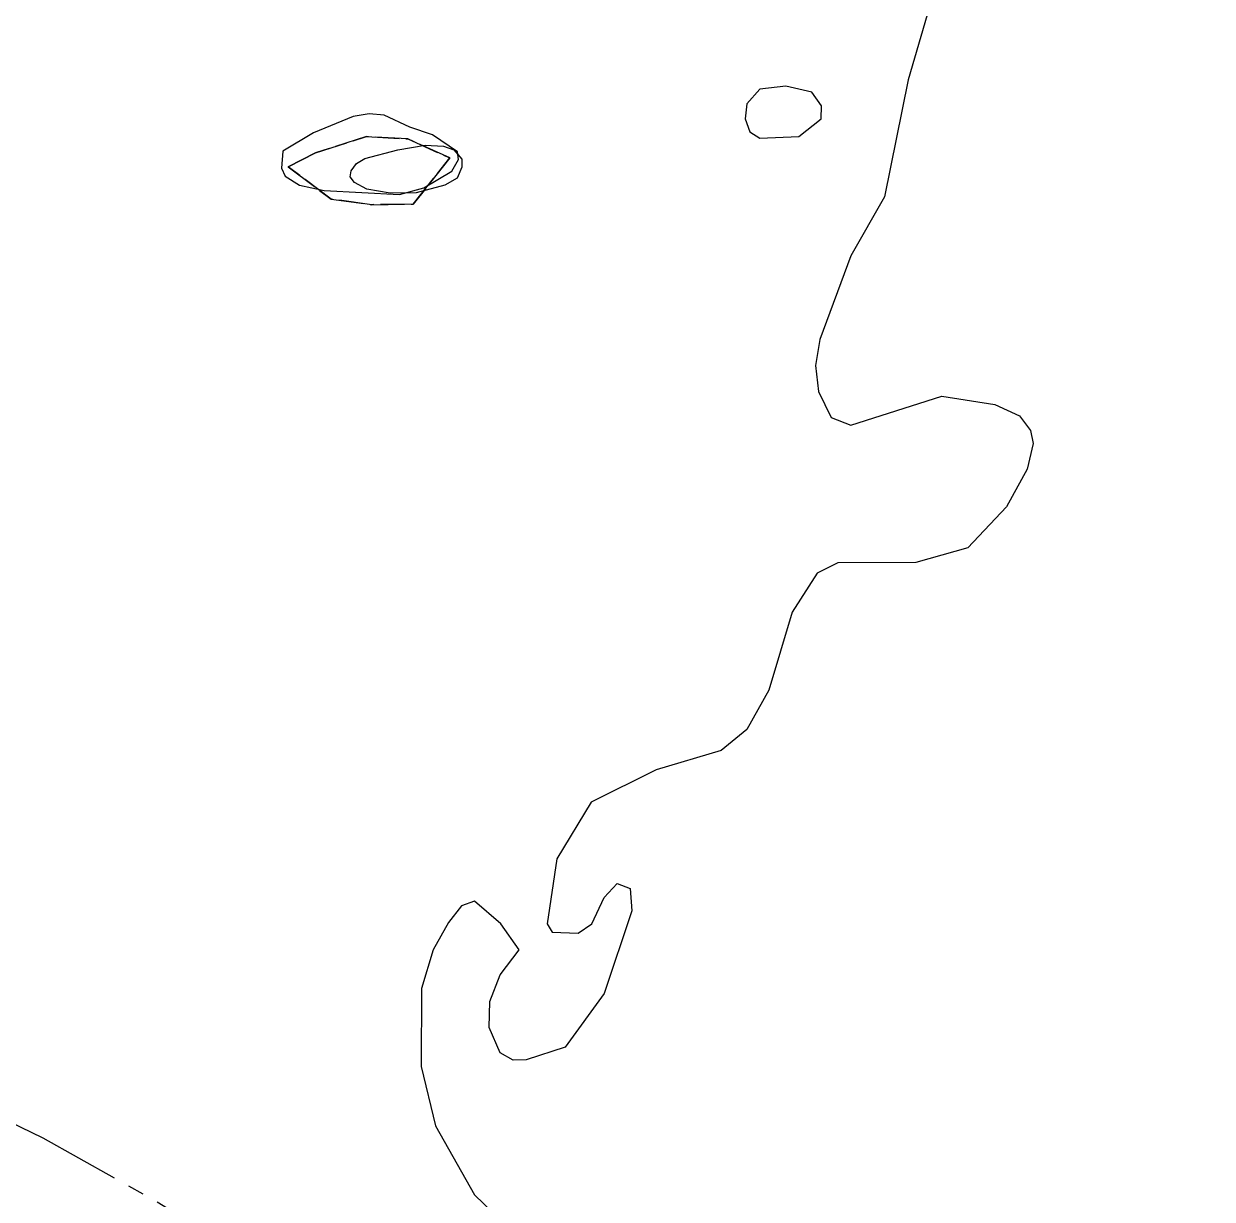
# Model space of a CAD drawing. Header units: metres. Extents: x -400 to 800, y -650 to 500.
# Drawn here: x 329.3 to 421.5, y 92.2 to 183.4 of the extents above; entities that cross this region are included whole.
import ezdxf

# ---------------------------------------------------------------- set-up
doc = ezdxf.new("R2010")
doc.units = ezdxf.units.M
doc.header["$LTSCALE"] = 2
doc.linetypes.add('DASHED', pattern=[1.524, 1.27, -0.254])
doc.linetypes.add('PHANTOM', pattern=[6.35, 3.175, -0.635, 0.635, -0.635, 0.635, -0.635])
for name, color, linetype in [('SITE-FLOOD-LIMIT', 5, 'DASHED'), ('SITE-PROPERTY', 7, 'PHANTOM'), ('SITE-TREE-CANOPY', 94, 'CONTINUOUS'), ('SITE-WATER-EDGE', 5, 'CONTINUOUS'), ('TOPO-CONTOUR-MAJOR', 8, 'CONTINUOUS')]:
    doc.layers.add(name, color=color, linetype=linetype)

msp = doc.modelspace()

# ---------------------------------------------------------------- linework, layer by layer
at = {"layer": 'SITE-FLOOD-LIMIT'}
for points in [[(356.324, 169.386), (359.526, 169.421), (362.384, 173.009), (359.114, 174.497), (355.909, 174.665), (351.958, 173.402), (349.835, 172.334), (353.167, 169.808)], [(356.324, 169.386), (353.167, 169.808), (349.835, 172.334), (351.958, 173.402), (355.909, 174.665), (359.114, 174.497), (362.384, 173.009), (359.526, 169.421)]]:
    msp.add_lwpolyline(points, close=True, dxfattribs=at)
at = {"layer": 'SITE-PROPERTY'}
msp.add_lwpolyline([(326.116, 99.221), (330.787, 96.951), (340.13, 91.722), (344.689, 88.707), (355.105, 79.874), (365.415, 72.054), (377.872, 62.219), (382.326, 58.949), (385.405, 57.113), (389.319, 55.377), (413.901, -0.399), (421.545, -17.741), (283.837, -18.143)], dxfattribs=at)
msp.add_lwpolyline([(326.116, 99.221), (330.787, 96.951), (340.13, 91.722), (344.689, 88.707), (355.105, 79.874), (365.415, 72.054), (377.872, 62.219), (382.326, 58.949), (385.405, 57.113), (389.319, 55.377), (413.901, -0.399), (421.545, -17.741), (283.837, -18.143)], dxfattribs=at)
at = {"layer": 'SITE-TREE-CANOPY'}
msp.add_lwpolyline([(359.762, 170.31), (357.735, 170.266), (355.925, 170.578), (354.971, 171.112), (354.649, 171.545), (354.719, 172.013), (355.133, 172.591), (355.778, 172.958), (358.345, 173.648), (360.45, 174.003), (361.88, 173.936), (362.687, 173.647), (363.304, 172.924), (363.297, 172.301), (362.946, 171.445), (361.985, 170.889)], close=True, dxfattribs=at)
at = {"layer": 'SITE-WATER-EDGE'}
msp.add_lwpolyline([(352.614, 170.478), (358.478, 170.188), (360.358, 170.688), (362.54, 171.99), (363.038, 172.891), (362.975, 173.491), (361.039, 174.804), (359.257, 175.394), (357.265, 176.328), (356.101, 176.44), (354.88, 176.217), (351.801, 174.949), (349.402, 173.526), (349.304, 172.224), (349.584, 171.601), (350.7, 170.901)], close=True, dxfattribs=at)
at = {"layer": 'TOPO-CONTOUR-MAJOR'}
msp.add_lwpolyline([(399.43, 184.113), (397.948, 179.075), (396.098, 170.006), (393.496, 165.403), (391.093, 158.922), (390.745, 156.907), (390.973, 154.892), (391.968, 152.877), (393.496, 152.263), (400.55, 154.533), (404.68, 153.884), (406.595, 152.985), (407.438, 151.869), (407.647, 150.862), (407.174, 148.846), (405.588, 145.923), (402.565, 142.758), (398.535, 141.602), (392.489, 141.589), (390.874, 140.785), (388.937, 137.763), (387.128, 131.717), (385.436, 128.663), (383.42, 127.022), (378.382, 125.528), (373.344, 123.004), (370.675, 118.618), (369.915, 113.58), (370.321, 112.93), (372.337, 112.85), (373.394, 113.58), (374.352, 115.618), (375.359, 116.7), (376.367, 116.31), (376.493, 114.587), (374.352, 108.157), (371.329, 104.006), (368.306, 103.023), (367.298, 102.994), (366.291, 103.568), (365.429, 105.519), (365.484, 107.534), (366.291, 109.607), (367.758, 111.565), (366.338, 113.58), (364.276, 115.339), (363.268, 114.972), (362.26, 113.668), (361.085, 111.565), (360.176, 108.542), (360.142, 102.496), (361.253, 97.898), (364.276, 92.532), (366.522, 90.405)], dxfattribs=at)
msp.add_lwpolyline([(386.443, 178.349), (385.436, 177.212), (385.297, 176.052), (385.665, 175.044), (386.443, 174.538), (389.466, 174.676), (391.192, 176.052), (391.216, 177.06), (390.474, 178.12), (388.458, 178.581)], close=True, dxfattribs=at)

doc.saveas('drawing.dxf')
